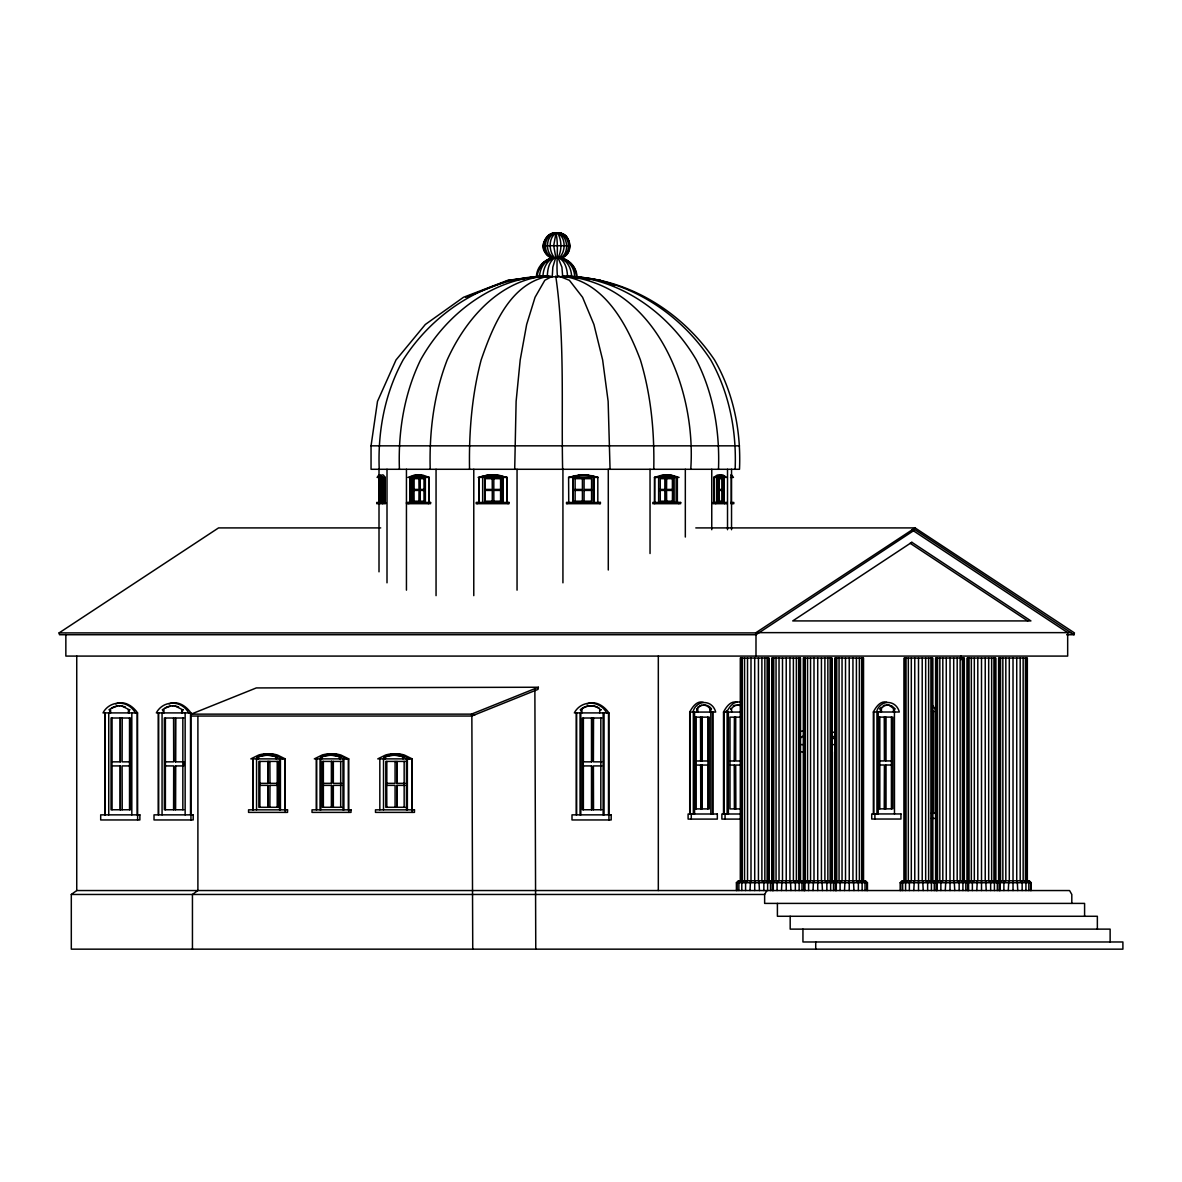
<?xml version="1.0" encoding="UTF-8"?>
<svg xmlns="http://www.w3.org/2000/svg" width="1182" height="1182" viewBox="0 0 1182 1182"><rect width="100%" height="100%" fill="white"/><g stroke="black" fill="none" stroke-linecap="round" stroke-linejoin="round"><path stroke-width="1.5" d="M552.23 276.795L552.836 267.147L555.54 258.193M547.266 276.795C547.562 270.205 548.507 262.36 554.269 258.193C544.459 253.495 545.227 234.583 556.692 232.839C571.733 231.775 575.176 255.312 560.194 258.193C574.718 255.076 571.453 231.982 556.692 232.839C541.652 231.775 538.209 255.312 553.191 258.193C546.04 261.252 543.085 269.511 542.937 276.795M539.553 276.795C539.627 268.787 544.414 260.69 552.275 258.193M537.337 276.795C537.411 268.255 543.469 260.409 551.698 258.193L542.745 263.158L537.603 271.801M569.222 249.077C571.866 215.139 522.045 243.684 553.279 258.193C539.081 255.002 542.154 232.13 556.692 232.839C570.537 232.691 572.975 254.751 559.795 258.193M573.551 276.81C630.553 279.706 682.989 313.082 714.534 359.963C733.594 393.178 741.129 431.208 739.504 469.284L371.045 469.284L371.045 445.836L377.501 401.348L396.014 359.963L425.328 324.474L463.447 297.303L507.772 280.297L536.997 276.81M538.357 687.244L538.032 689.372L471.692 716.041L191.395 716.041L191.129 714.135L256.331 687.924L538.357 687.244L471.441 714.135L191.129 714.135M1066.652 634.734L1074.024 634.734L1074.423 632.902L915.075 527.911L695.799 527.911M750.496 880.782L749.994 890.548M781.996 880.782L781.494 890.548M813.512 880.782L813.009 890.548M845.012 880.782L844.509 890.548M914.292 880.782L913.775 890.548M945.792 880.782L945.29 890.548M977.292 880.782L976.79 890.548M1008.807 880.782L1008.29 890.548M556.559 233.253L562.425 234.538M746.566 880.782L745.576 882.732L745.576 890.548M778.066 880.782L777.091 882.732L777.091 890.548M809.567 880.782L808.591 882.732L808.591 890.548M841.082 880.782L840.092 882.732L840.092 890.548M910.347 880.782L909.372 882.732L909.372 890.548M941.847 880.782L940.872 882.732L940.872 890.548M973.362 880.782L972.372 882.732L972.372 890.548M1004.863 880.782L1003.887 882.732L1003.887 890.548M689.727 813.999L689.727 712.066C692.268 707.161 696.7 700.63 703.113 702.152M692.918 712.066C696.242 699.389 712.362 699.389 715.701 712.066L689.727 712.066M723.517 813.999L723.517 712.066C726.058 707.161 730.476 700.63 736.903 702.152M726.694 712.066C729.25 707.161 733.667 700.63 740.095 702.152M873.35 813.94L873.35 712.007C875.906 707.102 880.324 700.571 886.736 702.093M876.542 712.007C879.866 699.33 895.986 699.33 899.325 712.007L873.35 712.007M1084.588 916.272L1084.588 903.403L764.636 903.403L764.636 894.464L766.882 890.548M743.183 880.782L741.794 882.732L741.794 890.548M773.294 890.548L773.294 882.732L774.683 880.782M804.794 890.548L804.794 882.732L806.183 880.782M836.309 890.548L836.309 882.732L837.698 880.782M906.963 880.782L905.575 882.732L905.575 890.548M937.075 890.548L937.075 882.732L938.464 880.782M968.59 890.548L968.59 882.732L969.979 880.782M1000.09 890.548L1000.09 882.732L1001.479 880.782M725.999 711.667L726.841 710.485M557.741 258.193C561.952 250.953 561.952 240.493 557.741 233.253L553.59 233.253L548.212 236.592M567.907 252.194L563.164 256.908M740.582 880.782L738.868 882.732L738.868 890.548M801.884 882.732L803.583 880.782M904.363 880.782L902.664 882.732L902.664 890.548M934.164 882.732L935.863 880.782M997.18 882.732L998.879 880.782M378.92 476.642L379.688 475.903A45.138 7.86 90 0 1 380.988 475.696M697.114 708.934C700.453 703.733 708.151 703.733 711.49 708.934L709.85 708.934L709.85 712.066M730.904 708.934L734.288 705.95L738.085 704.841M881.314 707.264L879.792 708.875L881.417 708.875L881.417 712.007M880.738 708.875L884.121 705.89L887.933 704.782M738.927 880.782L737.036 882.732L737.036 890.548M902.693 880.782L900.817 882.732L900.787 890.548M736.401 890.548L736.401 882.732L738.366 880.782L865.475 880.782L867.455 882.732L867.455 890.548M900.182 890.548L900.182 882.732L902.147 880.782L1029.271 880.782L1031.236 882.732L1031.236 890.548M713.736 502.453L713.736 477.41L717.031 475.194A47.206 16.12 -90 0 1 720.562 475.194L721.434 475.548M716.484 477.41L719.779 475.194A47.206 16.12 90 0 1 723.325 475.194L726.62 477.41L713.736 477.41M545.271 262.138L552.068 258.193M381.239 475.548L381.683 475.194A47.206 8.215 90 0 1 383.485 475.194L385.155 477.41L385.155 502.453M580.953 709.791C585.858 705.285 593.6 704.339 599.171 708.181M697.69 707.324L701.443 705.122M558.569 258.193C566.163 252.653 566.341 236.09 556.692 232.839C543.306 233.031 541.208 254.544 553.737 258.193M802.947 929.126L802.947 941.98L1122.9 941.98L1122.9 949.161L71.304 949.161L71.304 894.464L76.741 890.548L1069.562 890.548L1071.808 894.464L1071.808 903.403M380.707 527.911L218.552 527.911L59.1 632.902L59.499 634.734L756.022 634.734L915.031 529.743L1074.024 634.734M59.1 632.902L755.623 632.902L915.075 527.911M718.361 476.642L719.868 475.903A45.138 15.41 -90 0 1 723.236 475.903L724.743 476.642L723.62 477.41M552.289 276.248L544.813 280.297L535.047 297.303L526.655 324.474L520.198 359.963L516.12 401.348L514.702 469.284M551.728 234.538C566.015 226.412 572.797 253.642 559.278 258.193M111.802 708.181L117.121 705.979M165.125 708.181L170.444 705.979M733.328 705.95L735.219 705.122M883.176 705.89L885.067 705.063M654.459 502.453L654.459 477.41L661.846 475.194A47.206 36.154 -90 0 1 669.78 475.194L671.716 475.548M656.335 477.41L663.723 475.194A47.206 36.154 90 0 1 671.657 475.194L679.059 477.41L654.459 477.41M555.658 233.253L559.071 233.253M718.213 476.243L719.04 475.903A45.138 15.41 -90 0 1 722.424 475.903L723.931 476.642M551.477 258.193C543.085 260.321 536.539 268.048 536.436 276.795L576.964 276.795C576.86 268.048 570.315 260.321 561.923 258.193M465.634 297.303L508.895 280.297L537.441 276.81M258.164 756.066L260.838 755.076M257.454 757.307L259.612 756.51A39.494 32.047 90 0 1 275.569 756.51M321.622 756.066L324.296 755.076M320.928 757.307L323.07 756.51A39.494 32.047 90 0 1 339.042 756.51L341.184 757.307L339.544 757.307L339.544 758.874M385.096 756.066L387.77 755.076M384.386 757.307L386.544 756.51A39.494 32.047 90 0 1 402.501 756.51M568.734 502.453L568.601 477.41L578.604 475.194A47.206 46.497 90 0 1 588.813 475.194M569.103 477.41L576.107 475.548M115.762 703.881C124.14 700.202 132.945 706.053 137.555 712.909L137.629 819.953M169.085 703.881C177.463 700.202 186.283 706.053 190.893 712.909L190.952 819.953M587.07 703.881C595.462 700.202 604.268 706.053 608.878 712.909L608.937 819.953M483.541 476.036L479.168 477.41L479.168 502.453M572.516 477.026L571.423 477.306L572.723 477.026M660.531 476.642L662.038 476.243M550.177 275.938C510.166 282.306 492.894 326.129 481.148 359.963C471.766 395.63 468.885 432.494 469.535 469.284M554.831 233.253L558.332 233.253M414.719 475.548L416.345 475.194A47.206 30.363 90 0 1 423.008 475.194L429.229 477.41L429.229 502.453M483.615 476.642L485.477 476.243M576.447 476.243L574.334 476.642L575.206 477.41M548.108 275.894C500.326 278.775 465.619 318.948 447.165 359.963C433.705 394.803 429.199 432.095 430.204 469.284M485.861 475.548L488.24 475.194A47.206 44.369 90 0 1 497.991 475.194L500.37 475.548M546.143 275.923C492.421 277.933 446.013 314.176 420.541 359.963C404.081 394.005 398.083 431.681 399.413 469.284M576.299 476.243L578.84 475.903M518.676 279.558L524.158 278.819M527.822 278.331L535.15 277.342M542.568 276.219C485.536 278.376 433.351 312.344 403.092 359.963C384.756 393.429 377.693 431.356 379.23 469.284M119.825 705.698L113.767 706.806L108.966 709.791L110.606 709.791L110.606 712.909M173.163 705.698L167.09 706.806L162.289 709.791L163.929 709.791L163.929 712.909M543.114 245.723L570.271 245.723M371.045 445.836L739.504 445.836M379.082 476.642L378.063 476.642L378.831 475.903A45.138 7.86 90 0 1 380.545 475.903L381.313 476.642M591.901 476.642L592.936 476.642L590.823 476.243M717.533 476.642L718.656 477.41M379.23 477.026L380.382 477.026M425.564 477.026L427.175 477.306L420.762 475.194A47.206 30.363 -90 0 0 414.099 475.194L407.893 477.41L429.229 477.41M502.867 477.026L504.3 477.306L503.266 477.026M657.65 477.026L658.404 477.026M675.099 477.026L674.346 477.026L675.203 477.306M715.346 477.026L716.455 477.026M722.882 477.026L723.901 477.026M385.155 477.41L377.102 477.41L378.787 475.194A47.206 8.215 -90 0 1 380.589 475.194L382.274 477.41M507.063 477.41L478.163 477.41L487.235 475.194A47.206 44.369 -90 0 1 496.972 475.194L507.063 477.41L507.063 502.453M568.601 477.41L598.314 477.41L588.311 475.194A47.206 46.497 -90 0 0 578.101 475.194M730.55 477.41L733.446 477.41L731.761 475.194A47.206 8.215 90 0 0 730.86 474.898M379.658 478.666L383.914 478.666M425.018 478.666L413.109 478.666L413.109 501.198L425.018 501.198M574.88 478.666L591.813 478.666L591.813 501.198L574.88 501.198M383.914 489.422L380.811 489.422L380.811 490.427L383.914 490.427M414.114 501.198L414.01 489.422L419.019 489.422L418.916 478.666M485.048 489.422L492.273 489.422L492.214 478.666M500.976 489.422L501.035 501.198L484.65 501.198L484.65 478.666L501.035 478.666L501.035 489.422L493.81 489.422L493.81 478.666M574.88 489.422L582.416 489.422L582.401 478.666M591.606 489.422L584.071 489.422L584.085 478.666M659.512 489.422L665.348 489.422L665.348 478.666M672.395 501.198L672.499 489.422L666.559 489.422L666.648 478.666M414.01 490.427L419.019 490.427L418.916 501.198M485.048 490.427L492.273 490.427L492.273 501.198M501.035 490.427L493.81 490.427L493.869 501.198M574.88 490.427L582.416 490.427M584.071 490.427L591.606 490.427M659.512 490.427L665.348 490.427L665.348 501.198M672.499 490.427L666.559 490.427L666.648 501.198M379.658 501.198L383.914 501.198M727.344 502.453L713.012 502.453L713.012 503.695L727.344 503.695M730.86 502.453L733.815 502.453L733.815 503.695L730.86 503.695M757.839 632.636L1070.862 632.636M730.624 708.934L731.584 708.934L731.584 712.066M130.02 709.791L128.395 709.791L128.395 712.909M183.358 709.791L181.718 709.791L181.718 712.909M601.342 709.791L599.702 709.791L599.702 712.909M931.593 711.372L936.469 711.372L932.908 705.787M723.517 712.066L741.025 712.066M137.555 712.909L102.997 712.909C109.808 699.921 128.513 699.921 135.309 712.909M190.893 712.909L156.32 712.909C163.131 699.921 181.836 699.921 188.632 712.909M608.878 712.909L574.319 712.909C581.116 699.921 599.821 699.921 606.632 712.909M471.854 714.711L475.031 714.711M740.109 717.149L729.988 717.149L729.988 808.902L740.109 808.902M183.845 718.006L164.372 718.006L164.372 809.759L183.845 809.759M601.83 718.006L582.357 718.006L582.357 809.759L601.83 809.759M798.869 744.601L804.381 744.601M831.123 744.601L834.861 744.601M799.401 751.811L804.898 751.811M277.726 757.307L276.086 757.307L276.086 758.874M404.658 757.307L403.018 757.307L403.018 758.874M285.261 812.389L285.231 758.874L250.85 758.874L258.562 755.076A41.311 33.524 90 0 1 275.258 755.076L282.956 758.874M348.72 812.389L348.705 758.874L314.323 758.874L322.021 755.076A41.311 33.524 90 0 1 338.717 755.076L346.429 758.874M412.193 812.389L412.178 758.874L377.782 758.874L385.495 755.076A41.311 33.524 90 0 1 402.19 755.076L409.903 758.874M700.63 760.986L700.63 717.149L700.778 760.986L694.765 760.986L694.765 717.149L709.215 717.149L709.215 808.902L694.765 808.902L694.765 765.064L700.778 765.064L700.778 808.902L700.63 765.064M702.078 760.986L702.078 717.149L701.931 760.986L707.944 760.986L707.944 765.064L701.931 765.064L701.931 808.902L702.078 765.064M730.018 760.986L734.569 760.986L734.569 717.149L734.406 760.986M740.272 760.986L735.706 760.986L735.706 717.149M891.568 760.927L885.554 760.927L885.554 717.105M341.716 761.415L322.331 761.415L322.331 807.291L341.716 807.291M405.175 761.415L385.805 761.415L385.805 807.291L405.175 807.291M165.273 761.843L173.695 761.843L173.577 718.006M175.542 761.843L175.542 718.006L175.424 761.843L183.845 761.843L183.742 765.921L175.424 765.921L175.424 809.759L175.542 765.921M601.83 761.843L593.408 761.843L593.527 718.006M730.018 765.064L734.569 765.064L734.569 808.902L734.406 765.064M740.272 765.064L735.706 765.064L735.869 808.902M891.568 765.005L885.554 765.005L885.554 808.843M165.273 765.921L173.695 765.921L173.577 809.759M601.83 765.921L593.408 765.921L593.527 809.759M259.774 783.341L268.151 783.341L268.151 761.415M269.865 783.341L278.243 783.341L278.243 761.415L258.873 761.415L258.873 807.291L278.243 807.291L278.243 785.38L269.865 785.38M323.247 783.341L331.61 783.341L331.61 761.415M341.716 783.341L333.339 783.341L333.339 761.415M386.824 807.291L386.706 783.341L395.083 783.341L395.083 761.415M396.916 783.341L396.916 761.415L396.812 783.341L405.175 783.341M259.774 785.38L268.151 785.38L268.151 807.291M323.247 785.38L331.61 785.38L331.61 807.291M341.716 785.38L333.339 785.38L333.339 807.291M386.706 785.38L395.083 785.38L395.083 807.291M396.916 785.38L396.916 807.291L396.812 785.38L405.175 785.38M931.165 813.319L936.366 813.319M741.025 813.999L721.877 813.999L721.877 819.096L740.981 819.096M931.165 818.417L936.366 818.417M736.401 882.732L772.925 882.732L772.925 890.548M773.294 882.732L804.44 882.732L804.44 890.548M804.794 882.732L835.94 882.732L835.94 890.548M836.309 882.732L867.455 882.732M900.182 882.732L936.72 882.732L936.72 890.548M937.075 882.732L968.221 882.732L968.221 890.548M968.59 882.732L999.736 882.732L999.736 890.548M1000.09 882.732L1031.236 882.732M71.304 894.464L764.636 894.464M172.483 705.698L178.556 706.806M119.16 705.698L125.218 706.806M569.547 276.366C626.918 278.701 679.709 312.344 710.751 359.963C729.427 393.31 736.711 431.282 735.13 469.284M575.25 277.12L600.663 280.297M566.252 276.115C620.964 278.258 669.248 313.673 696.375 359.963C713.529 393.798 719.897 431.563 718.493 469.284M575.368 277.46L580.85 278.243M586.331 279.011L589.981 279.528M590.97 476.243L588.429 475.903A45.138 44.443 -90 0 0 578.678 475.903M886.973 704.782L891.73 705.89L895.114 708.875L893.489 708.875L893.489 712.007M737.14 704.841L740.006 705.122M703.349 704.841L707.146 705.95L710.53 708.934M564.006 276.041C655.818 284.197 696.434 388.184 690.746 469.284M590.808 475.548L597.811 477.41L597.811 502.453M499.04 476.243L500.902 476.642M422.846 476.243L421.294 475.903A45.138 29.033 90 0 0 414.926 475.903L411.986 477.41M562.041 276.145C604.179 281.316 626.874 324.149 640.408 359.963C651.149 395.394 654.518 432.376 653.764 469.284M672.78 476.243L674.301 476.642M501.685 476.036L506.059 477.41M175.187 705.979L182.678 709.791M121.864 705.979L129.355 709.791M403.978 757.307L401.821 756.51A39.494 32.047 90 0 0 385.864 756.51L383.707 757.307L385.347 757.307L385.347 758.874M340.505 757.307L338.348 756.51A39.494 32.047 90 0 0 322.39 756.51L320.248 757.307L321.873 757.307L321.873 758.874M277.031 757.307L274.889 756.51A39.494 32.047 90 0 0 258.917 756.51L256.775 757.307L258.415 757.307L258.415 758.874M561.805 258.193C570.108 260.365 576.388 268.166 576.476 276.795M609.144 283.695L614.226 285.734M558.406 275.894L569.399 280.297L582.578 297.303L593.925 324.474L602.643 359.963L608.139 401.348L610.06 469.284M561.686 258.193L570.359 263.158L573.433 267.147M675.439 476.656L677.168 477.41L677.168 502.453M888.879 705.063L894.168 708.875M739.045 705.122L740.937 705.95M561.332 258.193C569.325 260.587 574.585 268.595 574.659 276.795M561.125 258.193L567.611 262.138M407.687 758.09L408.883 758.667M560.534 258.193C567.936 261.074 571.497 269.274 571.6 276.795M557.476 233.253L556.692 232.839C548.005 236.858 548.551 252.18 555.067 258.193M832.719 737.893L835.305 739.415M412.178 758.874L404.466 755.076A41.311 33.524 90 0 0 390.503 754.352M348.705 758.874L340.992 755.076A41.311 33.524 90 0 0 327.045 754.352M285.231 758.874L277.534 755.076A41.311 33.524 90 0 0 263.571 754.352M911.839 529.743L1067.671 632.636L1067.671 656.084L65.852 656.084L65.852 634.453M910.17 543.292L1027.734 620.919M559.485 258.193C565.75 261.976 567.286 270.013 567.537 276.795M600.663 709.791C595.078 704.487 585.858 704.487 580.273 709.791L581.913 709.791L581.913 712.909M548.212 254.869L550.709 256.908M997.756 880.782L999.736 882.732M966.255 880.782L968.221 882.732M934.755 880.782L936.72 882.732M833.975 880.782L835.94 882.732M802.46 880.782L804.44 882.732M770.959 880.782L772.925 882.732M1030.601 882.732L1028.695 880.782L1030.63 882.732L1030.601 890.548M999.086 882.732L997.194 880.782L999.13 882.732L999.13 890.548M965.709 880.782L967.615 882.732L967.585 890.548M936.085 882.732L934.179 880.782L936.114 882.732L936.085 890.548M864.943 880.782L866.834 882.732L866.834 890.548M833.428 880.782L835.334 882.732L835.305 890.548M803.804 882.732L801.898 880.782L803.834 882.732L803.834 890.548M770.413 880.782L772.319 882.732L772.319 890.548M732.146 476.243L732.338 477.41M1027.114 880.782L1028.813 882.732L1028.813 890.548M995.599 880.782L997.312 882.732L997.312 890.548M964.098 880.782L965.812 882.732L965.812 890.548M932.598 880.782L934.297 882.732L934.297 890.548M863.318 880.782L865.032 882.732L865.032 890.548M831.818 880.782L833.532 882.732L833.532 890.548M800.303 880.782L802.017 882.732L802.017 890.548M768.802 880.782L770.516 882.732L770.516 890.548M558.259 258.193L561.908 267.147L562.721 276.795M1024.528 880.782L1025.932 882.732L1025.932 890.548M993.028 880.782L994.417 882.732L994.417 890.548M961.513 880.782L962.916 882.732L962.916 890.548M930.012 880.782L931.416 882.732L931.416 890.548M860.747 880.782L862.136 882.732L862.136 890.548M829.232 880.782L830.636 882.732L830.636 890.548M797.732 880.782L799.135 882.732L799.135 890.548M766.232 880.782L767.62 882.732L767.62 890.548M555.924 258.193L553.708 245.723L555.924 233.253C558.983 244.615 555.895 263.187 557.505 276.795M1021.159 880.782L1022.149 882.732L1022.149 890.548M989.659 880.782L990.649 882.732L990.649 890.548M958.159 880.782L959.149 882.732L959.149 890.548M926.644 880.782L927.634 882.732L927.634 890.548M857.378 880.782L858.368 882.732L858.368 890.548M825.863 880.782L826.853 882.732L826.853 890.548M794.363 880.782L795.353 882.732L795.353 890.548M762.863 880.782L763.853 882.732L763.853 890.548M574.083 268.698L575.383 271.801M555.747 276.041C565.026 339.722 561.228 404.983 562.632 469.284M1017.244 880.782L1017.746 890.548M985.729 880.782L986.246 890.548M954.229 880.782L954.746 890.548M922.714 880.782L923.231 890.548M853.448 880.782L853.965 890.548M821.948 880.782L822.465 890.548M790.433 880.782L790.95 890.548M758.933 880.782L759.45 890.548M755.623 632.902L756.022 634.734M471.441 714.135L471.692 716.041M1110.134 941.98L1110.134 929.126L790.182 929.126L790.182 916.272M1097.354 929.126L1097.354 916.272L777.401 916.272L777.401 903.403M1027.335 880.782L1027.335 658.049L998.613 658.049L998.613 880.782M1026.833 658.049L1026.848 880.782M1025.429 658.049L1025.429 880.782M1023.154 658.049L1023.154 880.782M1020.184 658.049L1020.184 880.782M1016.727 658.049L1016.727 880.782M1013.018 658.049L1013.033 890.548M1009.295 658.049L1009.295 880.782M1005.823 658.049L1005.823 880.782M1002.853 658.049L1002.853 880.782M1000.548 658.049L1000.548 880.782M999.115 658.049L999.086 880.782M995.82 880.782L995.82 658.049L967.098 658.049L967.098 880.782M995.347 658.049L995.318 880.782M993.929 658.049L993.929 880.782M991.654 658.049L991.654 880.782M988.684 658.049L988.684 880.782M985.227 658.049L985.227 880.782M981.503 658.049L981.518 890.548M977.795 658.049L977.795 880.782M974.323 658.049L974.323 880.782M971.338 658.049L971.338 880.782M969.048 658.049L969.048 880.782M967.6 658.049L967.6 880.782M964.32 880.782L964.32 658.049L935.597 658.049L935.597 880.782M963.847 658.049L963.847 880.782M962.414 658.049L962.414 880.782M960.996 656.084L960.996 659.778M960.139 658.049L960.139 880.782M957.184 658.049L957.184 880.782M953.711 658.049L953.711 880.782M950.003 658.049L950.018 890.548M946.28 658.049L946.28 880.782M942.822 658.049L942.822 880.782M939.838 658.049L939.838 880.782M937.548 658.049L937.548 880.782M936.07 658.049L936.1 880.782M933.647 711.372L933.647 813.319M933.292 711.372L933.292 813.319M932.805 880.782L932.805 658.049L904.097 658.049L904.097 880.782M932.317 658.049L932.332 880.782M930.914 658.049L930.914 880.782M928.638 658.049L928.638 880.782M925.669 658.049L925.669 880.782M922.211 658.049L922.211 880.782M918.503 658.049L918.517 890.548M914.779 658.049L914.779 880.782M911.307 658.049L911.307 880.782M908.323 658.049L908.323 880.782M906.033 658.049L906.033 880.782M904.585 658.049L904.57 880.782M894.434 708.875L894.478 813.94M891.405 717.105L891.405 808.843M885.717 717.105L885.717 760.927M885.717 765.005L885.717 808.843M884.254 717.105L884.402 760.927L878.389 760.927L878.389 717.105L892.838 717.105L892.838 808.843L878.389 808.843L878.389 765.005L884.402 765.005L884.254 808.843M880.457 708.875L880.457 712.007M879.822 717.105L879.822 808.843M878.551 760.927L878.551 765.005M878.196 712.007L878.196 813.94M876.955 712.007L876.955 813.94M874.916 813.94L874.916 819.037M873.823 712.007L873.823 813.94M863.54 880.782L863.54 658.049L834.817 658.049L834.817 880.782M863.067 658.049L863.067 880.782M861.634 658.049L861.634 880.782M859.373 658.049L859.373 880.782M856.403 658.049L856.403 880.782M852.946 658.049L852.946 880.782M849.237 890.548L849.223 658.049M845.514 658.049L845.514 880.782M842.042 658.049L842.042 880.782M839.057 658.049L839.057 880.782M836.767 658.049L836.767 880.782M835.319 658.049L835.319 880.782M832.379 751.811L832.379 881.565M832.039 880.782L832.039 658.049L803.317 658.049L803.317 880.782M831.552 658.049L831.552 880.782M830.133 658.049L830.133 880.782M827.858 658.049L827.858 880.782M824.888 658.049L824.888 880.782M821.431 658.049L821.431 880.782M817.722 658.049L817.737 890.548M815.728 941.98L815.728 949.161M813.999 658.049L813.999 880.782M810.542 658.049L810.542 880.782M807.557 658.049L807.557 880.782M805.267 658.049L805.267 880.782M803.819 658.049L803.79 880.782M800.524 880.782L800.524 658.049L771.802 658.049L771.802 880.782M800.051 658.049L800.022 880.782M798.633 658.049L798.633 880.782M796.358 658.049L796.358 880.782M793.388 658.049L793.388 880.782M789.931 658.049L789.931 880.782M786.222 658.049L786.222 890.548M782.499 658.049L782.499 880.782M779.027 658.049L779.027 880.782M776.042 658.049L776.042 880.782M773.752 658.049L773.752 880.782M772.289 658.049L772.304 880.782M769.024 880.782L769.024 658.049L740.301 658.049L740.301 880.782M768.551 658.049L768.551 880.782M767.118 658.049L767.118 880.782M764.857 658.049L764.857 880.782M761.888 658.049L761.888 880.782M758.43 658.049L758.43 880.782M755.992 632.636L755.992 656.084M754.707 658.049L754.722 890.548M750.998 658.049L750.998 880.782M747.526 658.049L747.526 880.782M744.542 658.049L744.542 880.782M742.252 658.049L742.252 880.782M740.804 658.049L740.804 880.782M731.54 469.284L731.54 529.713M731.466 476.642L731.466 477.41M731.259 477.41L731.259 502.453M728.363 712.066L728.363 813.999M727.521 469.284L727.521 529.713M727.122 712.066L727.122 813.999M725.068 813.999L725.068 819.096M724.448 476.642L724.448 477.41M724.596 502.453L724.596 503.695M724.197 477.41L724.197 502.453M723.975 712.066L723.975 813.999M723.798 477.41L723.798 502.453M722.793 477.41L722.793 502.453M721.833 478.666L721.833 489.422M721.833 490.427L721.833 501.198M719.365 478.666L719.232 489.422L721.966 489.422L721.966 490.427L719.232 490.427L719.365 501.198M718.789 478.666L718.789 489.422L718.641 478.666M718.789 501.198L718.641 490.427L718.641 501.198M717.829 476.642L717.829 477.41M716.558 477.41L716.558 502.453M715.76 502.453L715.76 503.695M714.105 477.41L714.105 502.453M712.864 712.066L712.864 813.999M712.51 712.066L712.51 813.999M711.756 469.284L711.756 529.713M710.84 813.999L710.81 708.934M707.782 717.149L707.782 760.986M707.782 765.064L707.782 808.902M697.794 712.066L697.794 708.934L696.833 708.934L696.833 712.066M696.198 717.149L696.198 808.902M694.927 760.986L694.927 765.064M694.573 712.066L694.573 813.999M693.332 712.066L693.332 813.999M691.278 813.999L691.278 819.096M690.185 712.066L690.185 813.999M685.324 469.284L685.324 537.042M678.793 502.453L678.793 503.695M677.36 477.41L677.36 502.453M674.863 477.41L674.863 502.453M674.183 476.642L674.183 477.41M673.622 477.41L674.863 476.642L670.918 475.903A45.138 34.559 -90 0 0 663.338 475.903M672.395 478.666L672.395 489.422M665.259 478.666L665.259 489.422M665.259 490.427L665.259 501.198M661.196 477.41L659.955 476.642L663.9 475.903A45.138 34.559 -90 0 1 671.479 475.903M660.635 476.642L660.635 477.41M658.64 477.41L658.64 502.453M658.315 656.084L658.315 890.548M654.754 477.41L654.71 503.695M650.041 469.284L650.041 553.531M608.508 712.909L608.508 814.856M608.287 469.284L608.287 570.005M604.046 712.909L604.046 814.856M603.13 712.909L603.13 814.856M600.825 718.006L600.825 809.759M599.909 502.453L599.909 503.695M593.896 477.41L593.896 502.453M593.778 477.41L593.778 502.453M592.064 476.642L591.901 477.41M591.68 718.006L591.68 761.843L583.258 761.843L583.258 765.921L591.68 765.921L591.68 809.759M591.576 478.666L591.576 501.198M591.561 718.006L591.561 761.843M591.561 765.921L591.561 809.759M584.085 490.427L584.071 501.198M583.376 718.006L583.376 761.843M583.376 765.921L583.376 809.759M582.401 490.427L582.416 501.198M581.234 709.791L581.234 712.909M580.805 712.909L580.805 814.856M580.052 712.909L580.052 814.856M576.565 712.909L576.565 814.856M576.343 712.909L576.343 814.856M575.117 478.666L575.117 501.198M573.019 477.41L573.019 502.453M572.768 477.41L572.768 502.453M567.02 502.453L567.02 503.695M562.928 469.284L562.928 582.829M535.771 949.161L534.87 689.372M517.051 469.284L517.051 590.158M508.038 502.453L508.038 503.695M506.856 477.41L506.856 502.453M503.015 477.41L503.015 502.453M502.572 477.41L502.572 502.453M500.577 478.666L500.577 501.198M500.385 476.642L500.385 477.41M500.075 477.41L501.212 476.642L496.765 475.903A45.138 42.419 90 0 0 487.457 475.903M485.093 478.666L485.093 501.198M484.443 477.41L483.305 476.642L487.752 475.903A45.138 42.419 90 0 1 497.061 475.903M484.147 476.642L484.147 477.41M482.655 477.41L482.655 502.453M479.109 477.41L479.109 502.453M477.173 502.453L477.173 503.695M473.775 469.284L473.775 595.654M472.741 949.161L471.854 716.543M436.055 469.284L436.055 595.654M428.889 477.41L428.889 502.453M428.342 502.453L428.342 503.695M425.372 477.41L425.372 502.453M424.013 478.666L424.013 501.198M423.555 476.642L423.555 477.41M422.89 477.41L424.131 476.642L420.615 475.903A45.138 29.033 90 0 0 414.247 475.903L411.41 476.642L412.651 477.41M420.112 478.666L420.112 489.422M420.112 490.427L420.112 501.198M419.994 478.666L419.994 489.422L425.018 489.422L424.914 490.427L419.994 490.427L419.994 501.198M414.114 478.666L414.114 489.422M411.735 477.41L411.735 502.453M411.794 758.874L411.794 809.833M410.139 477.41L410.139 502.453M409.888 477.41L409.888 502.453M408.78 502.453L408.78 503.695M407.362 758.874L407.362 809.833M406.445 469.284L406.445 590.158M406.445 758.874L406.445 809.833M404.155 761.415L404.155 807.291M387.002 469.284L387.002 582.829M386.824 761.415L386.824 783.341M384.771 477.41L384.771 502.453M384.667 757.307L384.667 758.874M383.515 758.874L383.515 809.833M382.983 477.41L382.983 502.453M382.613 478.666L382.613 501.198L382.436 490.427M382.643 502.453L382.643 503.695M382.436 478.666L382.584 489.422M382.288 478.666L382.141 489.422M382.288 490.427L382.141 501.198M382.037 477.41L382.037 476.642L381.165 477.41M380.959 478.666L380.959 489.422M380.959 490.427L380.959 501.198M379.998 477.41L379.998 502.453M379.629 477.41L379.629 502.453M379.836 758.874L379.836 809.833M379.629 502.453L379.629 503.695M379.289 477.41L379.289 502.453M379.008 469.284L379.008 571.837M378.21 476.642L378.21 477.41M348.335 758.874L348.335 809.833M343.903 758.874L343.903 809.833M342.972 758.874L342.972 809.833M340.682 761.415L340.682 807.291M340.224 757.307L340.224 758.874M331.507 761.415L331.507 783.341M331.507 785.38L331.507 807.291M323.366 761.415L323.366 807.291M321.194 757.307L321.194 758.874M320.81 758.874L320.81 809.833M320.041 758.874L320.041 809.833M316.599 758.874L316.599 809.833M316.377 758.874L316.377 809.833M284.862 758.874L284.862 809.833M280.43 758.874L280.43 809.833M279.513 758.874L279.513 809.833M278.125 783.341L278.125 785.38M277.223 761.415L277.223 807.291M276.765 757.307L276.765 758.874M269.865 761.415L269.984 783.341M269.984 785.38L269.865 807.291M268.033 761.415L268.033 783.341M268.033 785.38L268.033 807.291M259.892 761.415L259.892 807.291M257.735 757.307L257.735 758.874M256.568 758.874L256.568 809.833M253.125 758.874L253.125 809.833M252.904 758.874L252.904 809.833M197.896 716.543L197.896 890.548L192.444 894.464L192.444 949.161M190.524 712.909L190.524 814.856M185.146 712.909L185.146 814.856M182.841 718.006L182.841 809.759M182.383 709.791L182.383 712.909M165.391 718.006L165.391 809.759M163.249 709.791L163.249 712.909M162.067 712.909L162.067 814.856M158.58 712.909L158.58 814.856M158.358 712.909L158.358 814.856M137.186 712.909L137.186 814.856M131.823 712.909L131.823 814.856M130.419 761.843L130.419 765.921M129.518 718.006L129.518 809.759M129.06 709.791L129.06 712.909M122.219 718.006L122.101 761.843L130.522 761.843L130.522 718.006L111.049 718.006L111.049 809.759L130.522 809.759L130.522 765.921L122.101 765.921L122.219 809.759M120.372 718.006L120.372 761.843L111.95 761.843L111.95 765.921L120.372 765.921L120.372 809.759M120.254 718.006L120.254 761.843M120.254 765.921L120.254 809.759M112.054 718.006L112.054 761.843M112.054 765.921L112.054 809.759M109.926 709.791L109.926 712.909M108.744 712.909L108.744 814.856M105.242 712.909L105.242 814.856M105.035 712.909L105.035 814.856M76.741 656.084L76.741 890.548M799.608 731.806A94.132 54.269 -90 0 1 804.632 730.565M832.187 731.806A94.132 54.269 -90 0 1 835.482 733.062M799.963 738.366A94.132 54.269 -90 0 1 804.676 735.145M831.744 735.943A89.832 51.786 -90 0 1 834.891 737.154M730.86 475.637A45.138 7.86 -90 0 1 731.289 475.696M911.839 542.287L792.738 620.919L1030.926 620.919L911.839 542.287M594.221 477.026L595.078 477.306L594.221 477.026M673.238 478.666L660.265 478.666L660.265 501.198L673.238 501.198L673.238 478.666M723.074 478.666L717.282 478.666L717.282 501.198L723.074 501.198L723.074 478.666M385.524 502.453L376.733 502.453L376.733 503.695L385.524 503.695L385.524 502.453M430.588 502.453L406.519 502.453L406.519 503.695L430.588 503.695L430.588 502.453M509.058 502.453L476.169 502.453L476.169 503.695L509.058 503.695L509.058 502.453M600.412 502.453L566.503 502.453L566.503 503.695L600.412 503.695L600.412 502.453M680.669 502.453L652.833 502.453L652.833 503.695L680.669 503.695L680.669 502.453M287.536 809.833L248.56 809.833L248.56 812.389L287.536 812.389L287.536 809.833M350.995 809.833L312.018 809.833L312.018 812.389L350.995 812.389L350.995 809.833M414.468 809.833L375.492 809.833L375.492 812.389L414.468 812.389L414.468 809.833M900.95 813.94L871.725 813.94L871.725 819.037L900.95 819.037L900.95 813.94M717.326 813.999L688.101 813.999L688.101 819.096L717.326 819.096L717.326 813.999M139.875 814.856L100.692 814.856L100.692 819.953L139.875 819.953L139.875 814.856M193.198 814.856L154.015 814.856L154.015 819.953L193.198 819.953L193.198 814.856M611.183 814.856L571.999 814.856L571.999 819.953L611.183 819.953L611.183 814.856"/></g></svg>
